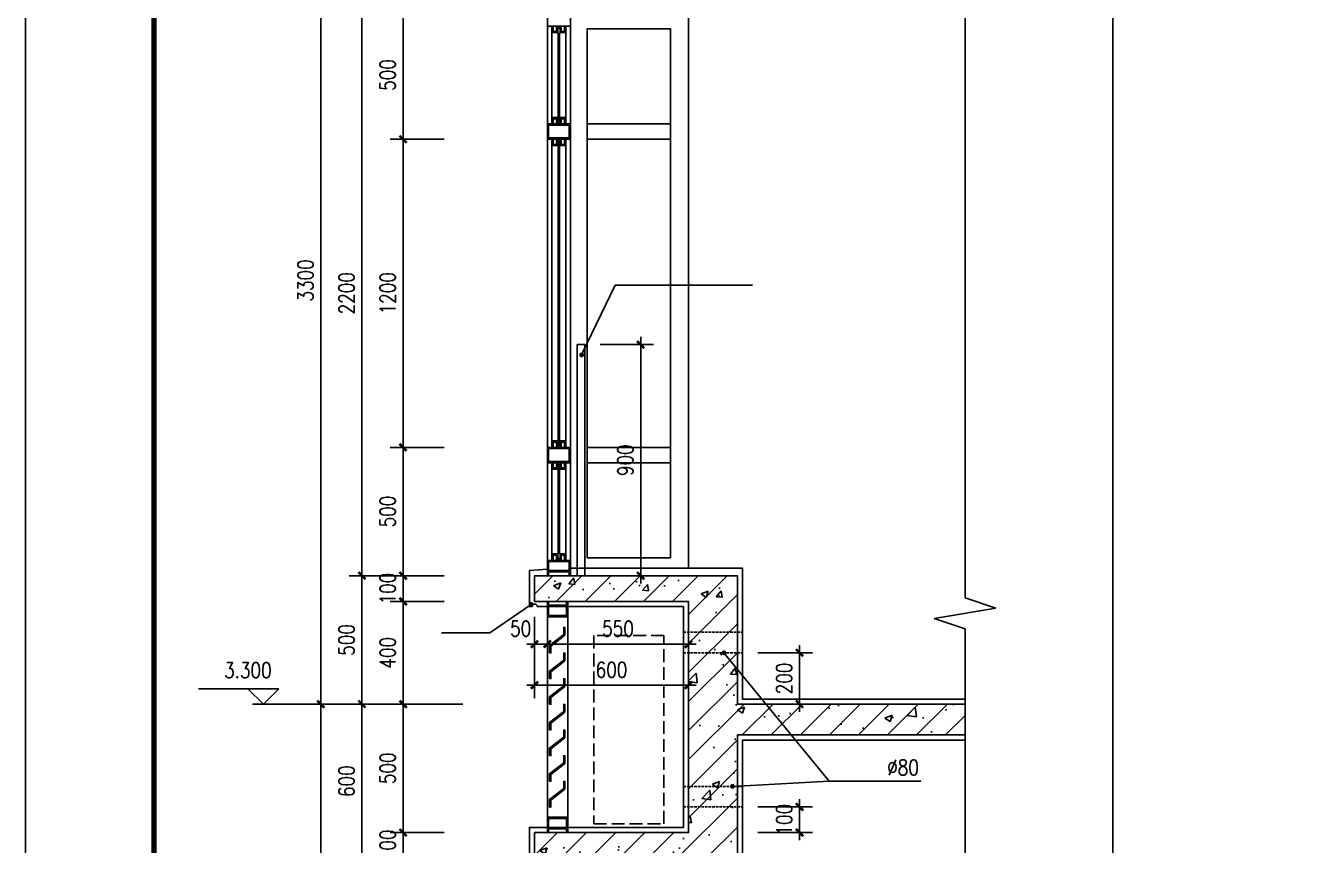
# Model space of a CAD drawing. Extents: x 12400 to 217743, y 90685 to 209848.
# Drawn here: x 115565 to 120550, y 185059 to 188252 of the extents above; entities that cross this region are included whole.
import ezdxf
from ezdxf.enums import TextEntityAlignment as Align

# ---------------------------------------------------------------- set-up
doc = ezdxf.new("R2010")
doc.units = 0
doc.header["$LTSCALE"] = 200
doc.linetypes.add('CONTINOUS', pattern=[0])
doc.linetypes.add('DASH', pattern=[0.35, 0.25, -0.1])
doc.layers.get('0').update_dxf_attribs({"linetype": 'CONTINUOUS'})
doc.layers.get('DEFPOINTS').update_dxf_attribs({"linetype": 'CONTINUOUS'})
for name, color, linetype in [('2', 2, 'CONTINUOUS'), ('4', 4, 'CONTINUOUS'), ('F1', 121, 'CONTINOUS'), ('HATCH', 8, 'CONTINUOUS'), ('LM-8', 8, 'CONTINUOUS'), ('PM-143', 143, 'CONTINUOUS'), ('PM-2', 2, 'CONTINUOUS'), ('PM-8', 8, 'CONTINUOUS'), ('PUB_DIM', 3, 'CONTINUOUS'), ('PUB_TITLE', 143, 'CONTINUOUS'), ('TEXT', 7, 'CONTINUOUS'), ('WINDOW', 2, 'CONTINUOUS')]:
    doc.layers.add(name, color=color, linetype=linetype)
doc.styles.add('DIM_FONT', font='SIMPLEX', dxfattribs={"width": 0.8})
doc.dimstyles.new('DIMB20', dxfattribs={"dimscale": 0.2, "dimtxt": 300, "dimasz": 1, "dimexe": 250, "dimexo": 300, "dimgap": 150, "dimtad": 1, "dimdec": 0, "dimzin": 0, "dimdsep": 46, "dimtxsty": 'DIM_FONT', "dimblk": '_DIMX', "dimblk1": '_DIMX', "dimblk2": '_DIMX', "dimcen": 2.5, "dimse2": 1, "dimclrt": 7, "dimadec": 0, "dimazin": 0, "dimtfac": 1, "dimtdec": 0, "dimtix": 1, "dimtmove": 2, "dimatfit": 3, "dimldrblk": '_DIMX', "dimfxl": 0, "dimtolj": 1, "dimtzin": 0, "dimarcsym": 0})
doc.dimstyles.new('DIMN150', dxfattribs={"dimscale": 1.5, "dimtxt": 300, "dimasz": 1, "dimexe": 250, "dimexo": 0, "dimgap": 150, "dimtad": 1, "dimdec": 0, "dimzin": 0, "dimdsep": 46, "dimtxsty": 'DIM_FONT', "dimblk": '_DIMX', "dimblk1": '_DIMX', "dimblk2": '_DIMX', "dimsah": 1, "dimcen": 0, "dimclrt": 7, "dimadec": 0, "dimazin": 0, "dimtfac": 1, "dimtdec": 0, "dimtix": 1, "dimtmove": 2, "dimatfit": 3, "dimldrblk": '_DIMX', "dimfxl": 0, "dimtolj": 1, "dimtzin": 0, "dimarcsym": 0})
doc.dimstyles.new('DIMN20', dxfattribs={"dimscale": 0.2, "dimtxt": 300, "dimasz": 1, "dimexe": 250, "dimexo": 300, "dimgap": 150, "dimtad": 1, "dimdec": 0, "dimzin": 0, "dimdsep": 46, "dimtxsty": 'DIM_FONT', "dimblk": '_DIMX', "dimblk1": '_DIMX', "dimblk2": '_DIMX', "dimcen": 2.5, "dimclrt": 7, "dimadec": 0, "dimazin": 0, "dimtfac": 1, "dimtdec": 0, "dimtix": 1, "dimtmove": 2, "dimatfit": 3, "dimldrblk": '_DIMX', "dimfxl": 0, "dimtolj": 1, "dimtzin": 0, "dimarcsym": 0})

# ---------------------------------------------------------------- blocks, each defined once
blk = doc.blocks.new('_DIMX')
blk.add_line((-150, 0), (150, 0))
at = {"const_width": 50}
blk.add_lwpolyline([(-70, -70), (70, 70)], dxfattribs=at)
blk = doc.blocks.new('*D1982')
at = {"layer": 'DEFPOINTS', "color": 0}
for p in [(117195.4, 188309.5), (117035, 187809.5), (117195.4, 187809.5)]:
    blk.add_point(p, dxfattribs=at)
at = {"layer": 'PUB_DIM', "color": 0, "lineweight": -2}
for p, q in [((117195.4, 188309.5), (116985, 188309.5)), ((117035, 188309.3), (117035, 187809.7)), ((117195.4, 187809.5), (116985, 187809.5))]:
    blk.add_line(p, q, dxfattribs=at)
at = {"layer": 'PUB_DIM', "color": 0, "lineweight": -2, "xscale": 0.2, "yscale": 0.2, "zscale": 0.2}
for p, rotation in [((117035, 188309.5), 90), ((117035, 187809.5), 270)]:
    blk.add_blockref('_DIMX', p, dxfattribs=dict(at, rotation=rotation))
at = {"layer": 'PUB_DIM', "color": 7, "insert": (116975, 188059.5), "char_height": 60, "attachment_point": 5, "rotation": 90, "style": 'DIM_FONT'}
blk.add_mtext('\\A1;500', dxfattribs=at)
blk = doc.blocks.new('*D1983')
at = {"layer": 'DEFPOINTS', "color": 0}
for p in [(117195.4, 186109.5), (117035, 186009.5), (117195.4, 186009.5)]:
    blk.add_point(p, dxfattribs=at)
at = {"layer": 'PUB_DIM', "color": 0, "lineweight": -2}
for p, q in [((117195.4, 186109.5), (116985, 186109.5)), ((117035, 186109.7), (117035, 186109.9)), ((117035, 186109.5), (117035, 186009.5)), ((117195.4, 186009.5), (116985, 186009.5)), ((117035, 186009.3), (117035, 186009.1))]:
    blk.add_line(p, q, dxfattribs=at)
at = {"layer": 'PUB_DIM', "color": 0, "lineweight": -2, "xscale": 0.2, "yscale": 0.2, "zscale": 0.2}
for p, rotation in [((117035, 186109.5), 270), ((117035, 186009.5), 90)]:
    blk.add_blockref('_DIMX', p, dxfattribs=dict(at, rotation=rotation))
at = {"layer": 'PUB_DIM', "color": 7, "insert": (116975, 186059.5), "char_height": 60, "attachment_point": 5, "rotation": 90, "style": 'DIM_FONT'}
blk.add_mtext('\\A1;100', dxfattribs=at)
blk = doc.blocks.new('*D1984')
at = {"layer": 'DEFPOINTS', "color": 0}
for p in [(117195.4, 185609.5), (117035, 185109.5), (117195.4, 185109.5)]:
    blk.add_point(p, dxfattribs=at)
at = {"layer": 'PUB_DIM', "color": 0, "lineweight": -2}
for p, q in [((117195.4, 185609.5), (116985, 185609.5)), ((117035, 185609.3), (117035, 185109.7)), ((117195.4, 185109.5), (116985, 185109.5))]:
    blk.add_line(p, q, dxfattribs=at)
at = {"layer": 'PUB_DIM', "color": 0, "lineweight": -2, "xscale": 0.2, "yscale": 0.2, "zscale": 0.2}
for p, rotation in [((117035, 185609.5), 90), ((117035, 185109.5), 270)]:
    blk.add_blockref('_DIMX', p, dxfattribs=dict(at, rotation=rotation))
at = {"layer": 'PUB_DIM', "color": 7, "insert": (116975, 185359.5), "char_height": 60, "attachment_point": 5, "rotation": 90, "style": 'DIM_FONT'}
blk.add_mtext('\\A1;500', dxfattribs=at)
blk = doc.blocks.new('*D1985')
at = {"layer": 'DEFPOINTS', "color": 0}
for p in [(117195.4, 185109.5), (117035, 185009.5), (117195.4, 185009.5)]:
    blk.add_point(p, dxfattribs=at)
at = {"layer": 'PUB_DIM', "color": 0, "lineweight": -2}
for p, q in [((117195.4, 185109.5), (116985, 185109.5)), ((117035, 185109.7), (117035, 185109.9)), ((117035, 185109.5), (117035, 185009.5)), ((117195.4, 185009.5), (116985, 185009.5)), ((117035, 185009.3), (117035, 185009.1))]:
    blk.add_line(p, q, dxfattribs=at)
at = {"layer": 'PUB_DIM', "color": 0, "lineweight": -2, "xscale": 0.2, "yscale": 0.2, "zscale": 0.2}
for p, rotation in [((117035, 185109.5), 270), ((117035, 185009.5), 90)]:
    blk.add_blockref('_DIMX', p, dxfattribs=dict(at, rotation=rotation))
at = {"layer": 'PUB_DIM', "color": 7, "insert": (116975, 185059.5), "char_height": 60, "attachment_point": 5, "rotation": 90, "style": 'DIM_FONT'}
blk.add_mtext('\\A1;100', dxfattribs=at)
blk = doc.blocks.new('*D1990')
at = {"layer": 'DEFPOINTS', "color": 0}
for p in [(117195.4, 186009.5), (117035, 185609.5), (117195.4, 185609.5)]:
    blk.add_point(p, dxfattribs=at)
at = {"layer": 'PUB_DIM', "color": 0, "lineweight": -2}
for p, q in [((117195.4, 186009.5), (116985, 186009.5)), ((117035, 186009.3), (117035, 185609.7)), ((117195.4, 185609.5), (116985, 185609.5))]:
    blk.add_line(p, q, dxfattribs=at)
at = {"layer": 'PUB_DIM', "color": 0, "lineweight": -2, "xscale": 0.2, "yscale": 0.2, "zscale": 0.2}
for p, rotation in [((117035, 186009.5), 90), ((117035, 185609.5), 270)]:
    blk.add_blockref('_DIMX', p, dxfattribs=dict(at, rotation=rotation))
at = {"layer": 'PUB_DIM', "color": 7, "insert": (116975, 185809.5), "char_height": 60, "attachment_point": 5, "rotation": 90, "style": 'DIM_FONT'}
blk.add_mtext('\\A1;400', dxfattribs=at)
blk = doc.blocks.new('*D1992')
at = {"layer": 'DEFPOINTS', "color": 0}
for p in [(117035.4, 186109.5), (116875, 185609.5), (117267.7, 185609.5)]:
    blk.add_point(p, dxfattribs=at)
at = {"layer": 'PUB_DIM', "color": 0, "lineweight": -2}
for p, q in [((117035.4, 186109.5), (116825, 186109.5)), ((116875, 186109.3), (116875, 185609.7)), ((117267.7, 185609.5), (116825, 185609.5))]:
    blk.add_line(p, q, dxfattribs=at)
at = {"layer": 'PUB_DIM', "color": 0, "lineweight": -2, "xscale": 0.2, "yscale": 0.2, "zscale": 0.2}
for p, rotation in [((116875, 186109.5), 90), ((116875, 185609.5), 270)]:
    blk.add_blockref('_DIMX', p, dxfattribs=dict(at, rotation=rotation))
at = {"layer": 'PUB_DIM', "color": 7, "insert": (116815, 185859.5), "char_height": 60, "attachment_point": 5, "rotation": 90, "style": 'DIM_FONT'}
blk.add_mtext('\\A1;500', dxfattribs=at)
blk = doc.blocks.new('*D1993')
at = {"layer": 'DEFPOINTS', "color": 0}
for p in [(117267.7, 185609.5), (116875, 185009.5), (117267.7, 185009.5)]:
    blk.add_point(p, dxfattribs=at)
at = {"layer": 'PUB_DIM', "color": 0, "lineweight": -2}
for p, q in [((117267.7, 185609.5), (116825, 185609.5)), ((116875, 185609.3), (116875, 185009.7)), ((117267.7, 185009.5), (116825, 185009.5))]:
    blk.add_line(p, q, dxfattribs=at)
at = {"layer": 'PUB_DIM', "color": 0, "lineweight": -2, "xscale": 0.2, "yscale": 0.2, "zscale": 0.2}
for p, rotation in [((116875, 185609.5), 90), ((116875, 185009.5), 270)]:
    blk.add_blockref('_DIMX', p, dxfattribs=dict(at, rotation=rotation))
at = {"layer": 'PUB_DIM', "color": 7, "insert": (116815, 185309.5), "char_height": 60, "attachment_point": 5, "rotation": 90, "style": 'DIM_FONT'}
blk.add_mtext('\\A1;600', dxfattribs=at)
blk = doc.blocks.new('*D1996')
at = {"layer": 'DEFPOINTS', "color": 0}
for p in [(117547, 186009.5), (117597, 186009.5), (117597, 185843.4)]:
    blk.add_point(p, dxfattribs=at)
at = {"layer": 'PUB_DIM', "color": 0, "lineweight": -2}
for p, q in [((117547, 185949.5), (117547, 185793.4)), ((117597, 185949.5), (117597, 185793.4)), ((117546.8, 185843.4), (117546.6, 185843.4)), ((117547, 185843.4), (117597, 185843.4)), ((117597.2, 185843.4), (117597.4, 185843.4))]:
    blk.add_line(p, q, dxfattribs=at)
at = {"layer": 'PUB_DIM', "color": 0, "lineweight": -2, "xscale": 0.2, "yscale": 0.2, "zscale": 0.2}
blk.add_blockref('_DIMX', (117547, 185843.4), dxfattribs=at)
at = {"layer": 'PUB_DIM', "color": 0, "lineweight": -2, "xscale": 0.2, "yscale": 0.2, "zscale": 0.2, "rotation": 180}
blk.add_blockref('_DIMX', (117597, 185843.4), dxfattribs=at)
at = {"layer": 'PUB_DIM', "color": 7, "insert": (117492.8, 185903.4), "char_height": 60, "attachment_point": 5, "style": 'DIM_FONT'}
blk.add_mtext('\\A1;50', dxfattribs=at)
blk = doc.blocks.new('*D1997')
at = {"layer": 'DEFPOINTS', "color": 0}
for p in [(117547, 186005), (118147, 186005), (118147, 185683.4)]:
    blk.add_point(p, dxfattribs=at)
at = {"layer": 'PUB_DIM', "color": 0, "lineweight": -2}
for p, q in [((117547, 185945), (117547, 185633.4)), ((118147, 185945), (118147, 185633.4)), ((117547.2, 185683.4), (118146.8, 185683.4))]:
    blk.add_line(p, q, dxfattribs=at)
at = {"layer": 'PUB_DIM', "color": 0, "lineweight": -2, "xscale": 0.2, "yscale": 0.2, "zscale": 0.2, "rotation": 180}
blk.add_blockref('_DIMX', (117547, 185683.4), dxfattribs=at)
at = {"layer": 'PUB_DIM', "color": 0, "lineweight": -2, "xscale": 0.2, "yscale": 0.2, "zscale": 0.2}
blk.add_blockref('_DIMX', (118147, 185683.4), dxfattribs=at)
at = {"layer": 'PUB_DIM', "color": 7, "insert": (117847, 185743.4), "char_height": 60, "attachment_point": 5, "style": 'DIM_FONT'}
blk.add_mtext('\\A1;600', dxfattribs=at)
blk = doc.blocks.new('*D1998')
at = {"layer": 'DEFPOINTS', "color": 0}
for p in [(117597, 186009.5), (118147, 186009.5), (118147, 185843.4)]:
    blk.add_point(p, dxfattribs=at)
at = {"layer": 'PUB_DIM', "color": 0, "lineweight": -2}
for p, q in [((117597, 185949.5), (117597, 185793.4)), ((118147, 185949.5), (118147, 185793.4)), ((117597.2, 185843.4), (118146.8, 185843.4))]:
    blk.add_line(p, q, dxfattribs=at)
at = {"layer": 'PUB_DIM', "color": 0, "lineweight": -2, "xscale": 0.2, "yscale": 0.2, "zscale": 0.2, "rotation": 180}
blk.add_blockref('_DIMX', (117597, 185843.4), dxfattribs=at)
at = {"layer": 'PUB_DIM', "color": 0, "lineweight": -2, "xscale": 0.2, "yscale": 0.2, "zscale": 0.2}
blk.add_blockref('_DIMX', (118147, 185843.4), dxfattribs=at)
at = {"layer": 'PUB_DIM', "color": 7, "insert": (117872, 185903.4), "char_height": 60, "attachment_point": 5, "style": 'DIM_FONT'}
blk.add_mtext('\\A1;550', dxfattribs=at)
blk = doc.blocks.new('*D2173')
at = {"layer": 'DEFPOINTS', "color": 0}
for p in [(118357, 185809.5), (118357, 185609.5), (118579.7, 185609.5)]:
    blk.add_point(p, dxfattribs=at)
at = {"layer": 'PUB_DIM', "color": 0, "lineweight": -2}
for p, q in [((118417, 185809.5), (118629.7, 185809.5)), ((118579.7, 185809.3), (118579.7, 185609.7)), ((118417, 185609.5), (118629.7, 185609.5))]:
    blk.add_line(p, q, dxfattribs=at)
at = {"layer": 'PUB_DIM', "color": 0, "lineweight": -2, "xscale": 0.2, "yscale": 0.2, "zscale": 0.2}
for p, rotation in [((118579.7, 185809.5), 90), ((118579.7, 185609.5), 270)]:
    blk.add_blockref('_DIMX', p, dxfattribs=dict(at, rotation=rotation))
at = {"layer": 'PUB_DIM', "color": 7, "insert": (118519.7, 185709.5), "char_height": 60, "attachment_point": 5, "rotation": 90, "style": 'DIM_FONT'}
blk.add_mtext('\\A1;200', dxfattribs=at)
blk = doc.blocks.new('*D2174')
at = {"layer": 'DEFPOINTS', "color": 0}
for p in [(118357, 185209.5), (118357, 185109.5), (118579.7, 185109.5)]:
    blk.add_point(p, dxfattribs=at)
at = {"layer": 'PUB_DIM', "color": 0, "lineweight": -2}
for p, q in [((118417, 185209.5), (118629.7, 185209.5)), ((118579.7, 185209.7), (118579.7, 185209.9)), ((118579.7, 185209.5), (118579.7, 185109.5)), ((118417, 185109.5), (118629.7, 185109.5)), ((118579.7, 185109.3), (118579.7, 185109.1))]:
    blk.add_line(p, q, dxfattribs=at)
at = {"layer": 'PUB_DIM', "color": 0, "lineweight": -2, "xscale": 0.2, "yscale": 0.2, "zscale": 0.2}
for p, rotation in [((118579.7, 185209.5), 270), ((118579.7, 185109.5), 90)]:
    blk.add_blockref('_DIMX', p, dxfattribs=dict(at, rotation=rotation))
at = {"layer": 'PUB_DIM', "color": 7, "insert": (118519.7, 185159.5), "char_height": 60, "attachment_point": 5, "rotation": 90, "style": 'DIM_FONT'}
blk.add_mtext('\\A1;100', dxfattribs=at)
blk = doc.blocks.new('*D2175')
at = {"layer": 'DEFPOINTS', "color": 0}
for p in [(116875.4, 188909.5), (116715, 185609.5), (116875.4, 185609.5)]:
    blk.add_point(p, dxfattribs=at)
at = {"layer": 'PUB_DIM', "color": 0, "lineweight": -2}
for p, q in [((116875.4, 188909.5), (116665, 188909.5)), ((116715, 188909.3), (116715, 185609.7))]:
    blk.add_line(p, q, dxfattribs=at)
at = {"layer": 'PUB_DIM', "color": 0, "lineweight": -2, "xscale": 0.2, "yscale": 0.2, "zscale": 0.2}
for p, rotation in [((116715, 188909.5), 90), ((116715, 185609.5), 270)]:
    blk.add_blockref('_DIMX', p, dxfattribs=dict(at, rotation=rotation))
at = {"layer": 'PUB_DIM', "color": 7, "insert": (116655, 187259.5), "char_height": 60, "attachment_point": 5, "rotation": 90, "style": 'DIM_FONT'}
blk.add_mtext('\\A1;3300', dxfattribs=at)
blk = doc.blocks.new('*D2176')
at = {"layer": 'DEFPOINTS', "color": 0}
for p in [(117107.7, 185609.5), (116715, 182309.5), (117107.7, 182309.5)]:
    blk.add_point(p, dxfattribs=at)
at = {"layer": 'PUB_DIM', "color": 0, "lineweight": -2}
for p, q in [((117107.7, 185609.5), (116665, 185609.5)), ((116715, 185609.3), (116715, 182309.7))]:
    blk.add_line(p, q, dxfattribs=at)
at = {"layer": 'PUB_DIM', "color": 0, "lineweight": -2, "xscale": 0.2, "yscale": 0.2, "zscale": 0.2}
for p, rotation in [((116715, 185609.5), 90), ((116715, 182309.5), 270)]:
    blk.add_blockref('_DIMX', p, dxfattribs=dict(at, rotation=rotation))
at = {"layer": 'PUB_DIM', "color": 7, "insert": (116655, 183959.5), "char_height": 60, "attachment_point": 5, "rotation": 90, "style": 'DIM_FONT'}
blk.add_mtext('\\A1;3300', dxfattribs=at)
blk = doc.blocks.new('*D2177')
at = {"layer": 'DEFPOINTS', "color": 0}
for p in [(117195.4, 187809.5), (117035, 186609.5), (117195.4, 186609.5)]:
    blk.add_point(p, dxfattribs=at)
at = {"layer": 'PUB_DIM', "color": 0, "lineweight": -2}
for p, q in [((117195.4, 187809.5), (116985, 187809.5)), ((117035, 187809.3), (117035, 186609.7)), ((117195.4, 186609.5), (116985, 186609.5))]:
    blk.add_line(p, q, dxfattribs=at)
at = {"layer": 'PUB_DIM', "color": 0, "lineweight": -2, "xscale": 0.2, "yscale": 0.2, "zscale": 0.2}
for p, rotation in [((117035, 187809.5), 90), ((117035, 186609.5), 270)]:
    blk.add_blockref('_DIMX', p, dxfattribs=dict(at, rotation=rotation))
at = {"layer": 'PUB_DIM', "color": 7, "insert": (116975, 187209.5), "char_height": 60, "attachment_point": 5, "rotation": 90, "style": 'DIM_FONT'}
blk.add_mtext('\\A1;1200', dxfattribs=at)
blk = doc.blocks.new('*D2178')
at = {"layer": 'DEFPOINTS', "color": 0}
for p in [(117195.4, 186609.5), (117035, 186109.5), (117195.4, 186109.5)]:
    blk.add_point(p, dxfattribs=at)
at = {"layer": 'PUB_DIM', "color": 0, "lineweight": -2}
for p, q in [((117195.4, 186609.5), (116985, 186609.5)), ((117035, 186609.3), (117035, 186109.7)), ((117195.4, 186109.5), (116985, 186109.5))]:
    blk.add_line(p, q, dxfattribs=at)
at = {"layer": 'PUB_DIM', "color": 0, "lineweight": -2, "xscale": 0.2, "yscale": 0.2, "zscale": 0.2}
for p, rotation in [((117035, 186609.5), 90), ((117035, 186109.5), 270)]:
    blk.add_blockref('_DIMX', p, dxfattribs=dict(at, rotation=rotation))
at = {"layer": 'PUB_DIM', "color": 7, "insert": (116975, 186359.5), "char_height": 60, "attachment_point": 5, "rotation": 90, "style": 'DIM_FONT'}
blk.add_mtext('\\A1;500', dxfattribs=at)
blk = doc.blocks.new('*D2181')
at = {"layer": 'DEFPOINTS', "color": 0}
for p in [(117035.4, 188309.5), (116875, 186109.5), (117035.4, 186109.5)]:
    blk.add_point(p, dxfattribs=at)
at = {"layer": 'PUB_DIM', "color": 0, "lineweight": -2}
for p, q in [((117035.4, 188309.5), (116825, 188309.5)), ((116875, 188309.3), (116875, 186109.7)), ((117035.4, 186109.5), (116825, 186109.5))]:
    blk.add_line(p, q, dxfattribs=at)
at = {"layer": 'PUB_DIM', "color": 0, "lineweight": -2, "xscale": 0.2, "yscale": 0.2, "zscale": 0.2}
for p, rotation in [((116875, 188309.5), 90), ((116875, 186109.5), 270)]:
    blk.add_blockref('_DIMX', p, dxfattribs=dict(at, rotation=rotation))
at = {"layer": 'PUB_DIM', "color": 7, "insert": (116815, 187209.5), "char_height": 60, "attachment_point": 5, "rotation": 90, "style": 'DIM_FONT'}
blk.add_mtext('\\A1;2200', dxfattribs=at)
blk = doc.blocks.new('*D2195')
at = {"layer": 'DEFPOINTS', "color": 0}
for p in [(117742.5, 187009.5), (117742.5, 186109.5), (117960.8, 186109.5)]:
    blk.add_point(p, dxfattribs=at)
at = {"layer": 'PUB_DIM', "color": 0, "lineweight": -2}
for p, q in [((117802.5, 187009.5), (118010.8, 187009.5)), ((117960.8, 187009.3), (117960.8, 186109.7)), ((117802.5, 186109.5), (118010.8, 186109.5))]:
    blk.add_line(p, q, dxfattribs=at)
at = {"layer": 'PUB_DIM', "color": 0, "lineweight": -2, "xscale": 0.2, "yscale": 0.2, "zscale": 0.2}
for p, rotation in [((117960.8, 187009.5), 90), ((117960.8, 186109.5), 270)]:
    blk.add_blockref('_DIMX', p, dxfattribs=dict(at, rotation=rotation))
at = {"layer": 'PUB_DIM', "color": 7, "insert": (117900.8, 186559.5), "char_height": 60, "attachment_point": 5, "rotation": 90, "style": 'DIM_FONT'}
blk.add_mtext('\\A1;900', dxfattribs=at)

msp = doc.modelspace()

# ---------------------------------------------------------------- hatches: boundary and pattern name
at = {"layer": 'HATCH'}
h = msp.add_hatch(dxfattribs=at)
h.set_pattern_fill('AN31C', color=256, scale=400, style=0)
h.set_pattern_definition([(45, (-62562.07, 182309.47), (-56.568542, 56.568542), []), (50, (-62562.07, 182309.47), (286.90407, -25.10085), [30, -330]), (355, (-62562.07, 182309.47), (-55.50053, 300.87685), [24, -264]), (100.4514, (-62538.16, 182307.37), (231.40375, 275.7758), [25.49608, -280.45684]), (46.1842, (-62562.07, 182389.47), (426.8964, -66.2076), [45, -495]), (96.6356, (-62526.5, 182383.95), (373.8651, 389.64715), [38.2441, -420.6852]), (351.1842, (-62562.07, 182389.47), (373.8648, 389.6474), [36, -396]), (21, (-62522.07, 182369.47), (238.76282, -161.04756), [30, -330]), (326, (-62522.07, 182369.47), (97.32613, 290.06), [24, -264]), (71.4514, (-62502.17, 182356.05), (336.08905, 129.0122), [25.49608, -280.45684]), (37.5, (-62562.07, 182309.47), (4.86394, 133.15754), [0, -260.8, 0, -268, 0, -265]), (7.5, (-62562.07, 182309.47), (105.22781, 157.76468), [0, -152.8, 0, -254.8, 0, -101]), (327.5, (-62651.27, 182309.47), (213.528974, -9.02195), [0, -100, 0, -312, 0, -414]), (317.5, (-62691.27, 182309.47), (233.27447, 40.042), [0, -130, 0, -207.2, 0, -294])])
h.paths.add_polyline_path([(118147.024, 186009.467), (118147.024, 185109.467), (117547.024, 185109.467), (117547.024, 185009.467), (118337.024, 185009.467), (118337.024, 185489.467), (119223.938, 185489.467), (119223.938, 185609.467), (118337.024, 185609.467), (118337.024, 186109.467), (117547.024, 186109.467), (117547.024, 186009.467)])

# ---------------------------------------------------------------- linework, layer by layer
for p, q in [((119799.889, 191480.554), (119799.889, 180000.554)), ((118147.024, 186139.467), (118147.024, 188309.467))]:
    msp.add_line(p, q)
msp.add_lwpolyline([(117712.805, 187009.467), (117742.492, 187009.467), (117742.492, 186109.467), (117712.805, 186109.467)], close=True)
at = {"linetype": 'DASH'}
msp.add_lwpolyline([(117777.624, 185143.665), (118051.302, 185143.665), (118051.302, 185876.512), (117777.624, 185876.512)], close=True, dxfattribs=at)
at = {"layer": '2'}
for points in [[(117687.024, 186139.467), (118357.024, 186139.467), (118357.024, 185629.467), (119223.938, 185629.467)], [(117537.78, 185989.467), (117527.024, 185989.467), (117527.024, 186129.467), (117597.024, 186134.859)], [(117597.024, 185989.467), (117557.78, 185989.467)], [(117677.024, 185129.467), (118127.024, 185129.467), (118127.024, 185989.467), (117677.024, 185989.467)], [(119223.938, 185469.467), (118357.024, 185469.467), (118357.024, 184989.467), (117687.024, 184989.467)], [(117537.073, 184989.467), (117527.024, 184989.467), (117527.024, 185129.467), (117597.024, 185129.467)]]:
    msp.add_lwpolyline(points, dxfattribs=at)
msp.add_arc((117547.78, 185989.467), 10, 0, 180, dxfattribs=at)
at = {"layer": '4'}
msp.add_lwpolyline([(119223.938, 185489.467), (118337.024, 185489.467), (118337.024, 185009.467), (117547.024, 185009.467), (117547.024, 185109.467), (118147.024, 185109.467), (118147.024, 186009.467), (117547.024, 186009.467), (117547.024, 186109.467), (118337.024, 186109.467), (118337.024, 185609.467), (119223.938, 185609.467)], dxfattribs=at)
at = {"layer": 'F1'}
for p, q in [((117597.024, 188309.467), (117597.024, 188249.467)), ((117637.631, 188249.467), (117637.631, 188224.516)), ((117637.631, 188241.902), (117646.417, 188241.902)), ((117646.417, 188249.467), (117646.417, 188224.516)), ((117632.631, 188229.516), (117619.689, 188229.516)), ((117651.417, 188229.516), (117664.36, 188229.516)), ((117632.631, 187889.418), (117619.689, 187889.418)), ((117637.631, 187869.467), (117637.631, 187894.418)), ((117646.417, 187869.467), (117646.417, 187894.418)), ((117651.417, 187889.418), (117664.36, 187889.418)), ((117597.024, 187869.467), (117687.024, 187869.467)), ((117597.024, 187869.467), (117597.024, 187809.467)), ((117602.024, 187864.467), (117602.024, 187814.467)), ((117602.024, 187864.467), (117682.024, 187864.467)), ((117637.631, 187877.031), (117646.417, 187877.031)), ((117632.631, 187789.516), (117619.689, 187789.516)), ((117637.631, 187809.467), (117637.631, 187784.516)), ((117637.631, 187801.902), (117646.417, 187801.902)), ((117646.417, 187809.467), (117646.417, 187784.516)), ((117651.417, 187789.516), (117664.36, 187789.516)), ((117597.024, 186549.466), (117597.024, 186609.466)), ((117602.024, 186554.466), (117602.024, 186604.466)), ((117632.631, 186629.417), (117619.689, 186629.417)), ((117637.631, 186609.466), (117637.631, 186634.417)), ((117637.631, 186617.031), (117646.417, 186617.031)), ((117646.417, 186609.466), (117646.417, 186634.417)), ((117651.417, 186629.417), (117664.36, 186629.417)), ((117597.024, 186549.466), (117687.024, 186549.466)), ((117602.024, 186554.466), (117682.024, 186554.466)), ((117637.631, 186549.466), (117637.631, 186524.515)), ((117637.631, 186541.902), (117646.417, 186541.902)), ((117646.417, 186549.466), (117646.417, 186524.515)), ((117632.631, 186529.515), (117619.689, 186529.515)), ((117651.417, 186529.515), (117664.36, 186529.515)), ((117632.631, 186189.418), (117619.689, 186189.418)), ((117637.631, 186169.467), (117637.631, 186194.418)), ((117646.417, 186169.467), (117646.417, 186194.418)), ((117651.417, 186189.418), (117664.36, 186189.418)), ((117597.024, 186109.467), (117597.024, 186169.467)), ((117602.024, 186129.467), (117602.024, 186164.467)), ((117637.631, 186177.031), (117646.417, 186177.031)), ((117650.411, 186169.467), (117685.209, 186169.467)), ((117602.024, 186129.467), (117682.024, 186129.467)), ((117602.024, 186109.467), (117602.024, 186124.467)), ((117602.024, 186124.467), (117682.024, 186124.467))]:
    msp.add_line(p, q, dxfattribs=at)
for points in [[(117597.024, 188249.467), (117687.024, 188249.467), (117687.024, 188249.467), (117687.024, 188309.467)], [(117614.689, 188249.467), (117614.689, 188224.516), (117637.631, 188224.516)], [(117619.689, 188249.467), (117619.689, 188229.516)], [(117632.631, 188249.467), (117632.631, 188229.516)], [(117669.36, 188249.467), (117669.36, 188224.516), (117646.417, 188224.516)], [(117651.417, 188249.467), (117651.417, 188229.516)], [(117664.36, 188249.467), (117664.36, 188229.516)], [(117614.689, 187869.467), (117614.689, 187894.418), (117637.631, 187894.418)], [(117619.689, 187869.467), (117619.689, 187889.418)], [(117632.631, 187869.467), (117632.631, 187889.418)], [(117669.36, 187869.467), (117669.36, 187894.418), (117646.417, 187894.418)], [(117651.417, 187869.467), (117651.417, 187889.418)], [(117664.36, 187869.467), (117664.36, 187889.418)], [(117597.024, 187809.467), (117687.024, 187809.467), (117687.024, 187809.467), (117687.024, 187869.467)], [(117682.024, 187864.467), (117682.024, 187814.467), (117682.024, 187814.467), (117602.024, 187814.467)], [(117614.689, 187809.467), (117614.689, 187784.516), (117637.631, 187784.516)], [(117619.689, 187809.467), (117619.689, 187789.516)], [(117632.631, 187809.467), (117632.631, 187789.516)], [(117669.36, 187809.467), (117669.36, 187784.516), (117646.417, 187784.516)], [(117651.417, 187809.467), (117651.417, 187789.516)], [(117664.36, 187809.467), (117664.36, 187789.516)], [(117597.024, 186609.466), (117687.024, 186609.466), (117687.024, 186609.466), (117687.024, 186549.466)], [(117682.024, 186554.466), (117682.024, 186604.466), (117682.024, 186604.466), (117602.024, 186604.466)], [(117614.689, 186609.466), (117614.689, 186634.417), (117637.631, 186634.417)], [(117619.689, 186609.466), (117619.689, 186629.417)], [(117632.631, 186609.466), (117632.631, 186629.417)], [(117669.36, 186609.466), (117669.36, 186634.417), (117646.417, 186634.417)], [(117651.417, 186609.466), (117651.417, 186629.417)], [(117664.36, 186609.466), (117664.36, 186629.417)], [(117614.689, 186549.466), (117614.689, 186524.515), (117637.631, 186524.515)], [(117619.689, 186549.466), (117619.689, 186529.515)], [(117632.631, 186549.466), (117632.631, 186529.515)], [(117669.36, 186549.466), (117669.36, 186524.515), (117646.417, 186524.515)], [(117651.417, 186549.466), (117651.417, 186529.515)], [(117664.36, 186549.466), (117664.36, 186529.515)], [(117614.689, 186169.467), (117614.689, 186194.418), (117637.631, 186194.418)], [(117619.689, 186169.467), (117619.689, 186189.418)], [(117632.631, 186169.467), (117632.631, 186189.418)], [(117669.36, 186169.467), (117669.36, 186194.418), (117646.417, 186194.418)], [(117651.417, 186169.467), (117651.417, 186189.418)], [(117664.36, 186169.467), (117664.36, 186189.418)], [(117597.024, 186169.467), (117687.024, 186169.467), (117687.024, 186169.467), (117687.024, 186109.467)], [(117682.024, 186129.467), (117682.024, 186164.467), (117682.024, 186164.467), (117602.024, 186164.467)], [(117682.024, 186109.467), (117682.024, 186124.467)]]:
    msp.add_lwpolyline(points, dxfattribs=at)
at = {"layer": 'LM-8'}
for p, q in [((118076.531, 187869.467), (117752.225, 187869.467)), ((118076.531, 187809.467), (117752.225, 187809.467)), ((118076.531, 186609.467), (117752.225, 186609.467)), ((118076.531, 186549.467), (117752.225, 186549.467))]:
    msp.add_line(p, q, dxfattribs=at)
msp.add_lwpolyline([(118076.531, 186179.467), (118076.531, 188239.467), (117752.225, 188239.467), (117752.225, 186179.467), (118076.531, 186179.467)], close=True, dxfattribs=at)
at = {"layer": 'PM-143'}
for p, q in [((117614.689, 187894.418), (117614.689, 188224.516)), ((117639.649, 187877.031), (117639.649, 188222.497)), ((117644.339, 187877.031), (117644.339, 188222.497)), ((117669.36, 187894.418), (117669.36, 188224.516)), ((117614.689, 186634.417), (117614.689, 187784.516)), ((117639.649, 186617.031), (117639.649, 187801.902)), ((117644.339, 186617.031), (117644.339, 187801.902)), ((117669.36, 186634.417), (117669.36, 187784.516)), ((117639.649, 186196.436), (117639.649, 186541.902)), ((117644.339, 186196.436), (117644.339, 186541.902)), ((117614.689, 186194.418), (117614.689, 186524.515)), ((117669.36, 186194.418), (117669.36, 186524.515)), ((117597.024, 185949.467), (117597.024, 185169.467)), ((117677.024, 185949.467), (117677.024, 185169.467))]:
    msp.add_line(p, q, dxfattribs=at)
at = {"layer": 'PM-143', "elevation": 0}
for points in [[(117605.635, 185808.966), (117605.635, 185838.554), (117660.635, 185881.078), (117660.635, 185908.49), (117665.635, 185908.49), (117665.635, 185878.49), (117610.635, 185835.966), (117610.635, 185808.966)], [(117605.635, 185708.966), (117605.635, 185738.554), (117660.635, 185781.078), (117660.635, 185808.49), (117665.635, 185808.49), (117665.635, 185778.49), (117610.635, 185735.966), (117610.635, 185708.966)], [(117605.635, 185608.966), (117605.635, 185638.554), (117660.635, 185681.078), (117660.635, 185708.49), (117665.635, 185708.49), (117665.635, 185678.49), (117610.635, 185635.966), (117610.635, 185608.966)], [(117605.635, 185508.966), (117605.635, 185538.554), (117660.635, 185581.078), (117660.635, 185608.49), (117665.635, 185608.49), (117665.635, 185578.49), (117610.635, 185535.966), (117610.635, 185508.966)], [(117605.635, 185408.966), (117605.635, 185438.554), (117660.635, 185481.078), (117660.635, 185508.49), (117665.635, 185508.49), (117665.635, 185478.49), (117610.635, 185435.966), (117610.635, 185408.966)], [(117605.635, 185308.966), (117605.635, 185338.554), (117660.635, 185381.078), (117660.635, 185408.49), (117665.635, 185408.49), (117665.635, 185378.49), (117610.635, 185335.966), (117610.635, 185308.966)], [(117605.635, 185208.966), (117605.635, 185238.554), (117660.635, 185281.078), (117660.635, 185308.49), (117665.635, 185308.49), (117665.635, 185278.49), (117610.635, 185235.966), (117610.635, 185208.966)]]:
    msp.add_lwpolyline(points, close=True, dxfattribs=at)
at = {"layer": 'PM-2', "linetype": 'DASH', "ltscale": 0.2}
for p, q in [((118127.024, 185889.467), (118357.024, 185889.467)), ((118127.024, 185809.467), (118357.024, 185809.467)), ((118127.024, 185289.467), (118357.024, 185289.467)), ((118127.024, 185209.467), (118357.024, 185209.467))]:
    msp.add_line(p, q, dxfattribs=at)
at = {"layer": 'PM-8'}
for p, q in [((117597.024, 188249.467), (117597.024, 186169.467)), ((117687.024, 188249.467), (117687.024, 186169.467))]:
    msp.add_line(p, q, dxfattribs=at)
at = {"layer": 'PUB_DIM'}
for p, q in [((119223.938, 190621.933), (119223.938, 186023.413)), ((119223.938, 186023.413), (119343.938, 185983.413)), ((119343.938, 185983.413), (119103.938, 185943.413)), ((119103.938, 185943.413), (119223.938, 185903.413)), ((119223.938, 185903.413), (119223.938, 181301.325)), ((116238.758, 185669.467), (116550.758, 185669.467)), ((116430.758, 185669.467), (116490.758, 185609.467)), ((116490.758, 185609.467), (116550.758, 185669.467)), ((117267.704, 185609.467), (116449.18, 185609.467))]:
    msp.add_line(p, q, dxfattribs=at)
for centre, start, end in [((117639.649, 188224.516), 180, 270), ((117644.339, 188224.516), 270, 360), ((117639.649, 187894.418), 90, 180), ((117644.339, 187894.418), 0, 90), ((117639.649, 187784.516), 180, 270), ((117644.339, 187784.516), 270, 360), ((117639.649, 186634.417), 90, 180), ((117644.339, 186634.417), 0, 90), ((117639.649, 186524.515), 180, 270), ((117644.339, 186524.515), 270, 360), ((117639.649, 186194.418), 90, 180), ((117644.339, 186194.418), 0, 90)]:
    msp.add_arc(centre, 2.018, start, end, dxfattribs=at)
at = {"layer": 'PUB_TITLE'}
msp.add_lwpolyline([(132384.746, 179800.554), (115564.746, 179800.554), (115564.746, 191680.554), (132384.746, 191680.554)], close=True, dxfattribs=at)
at = {"layer": 'PUB_TITLE', "const_width": 20}
msp.add_lwpolyline([(132184.746, 180000.554), (132184.746, 191480.554), (116064.746, 191480.554), (116064.746, 180000.554)], close=True, dxfattribs=at)
at = {"layer": 'TEXT'}
for p, q in [((118396.6, 187240.766), (117861.172, 187240.766)), ((117373.571, 185887.16), (117184.217, 185887.16)), ((119051.7, 185309.809, 0), (118695.327, 185309.809, 0))]:
    msp.add_line(p, q, dxfattribs=at)
at = {"layer": 'WINDOW'}
for p, q in [((117672.024, 185994.467), (117602.024, 185994.467)), ((117672.024, 185989.467), (117602.024, 185989.467)), ((117672.024, 186009.467), (117672.024, 185994.467)), ((117672.024, 185989.467), (117672.024, 185954.467)), ((117677.024, 186009.467), (117677.024, 185949.467)), ((117651.71, 185954.467), (117603.839, 185954.467)), ((117651.71, 185164.467), (117603.839, 185164.467)), ((117672.024, 185129.467), (117672.024, 185164.467)), ((117677.024, 185109.467), (117677.024, 185169.467)), ((117672.024, 185129.467), (117602.024, 185129.467)), ((117672.024, 185124.467), (117602.024, 185124.467)), ((117672.024, 185109.467), (117672.024, 185124.467))]:
    msp.add_line(p, q, dxfattribs=at)
at = {"layer": 'WINDOW', "elevation": 0}
for points in [[(117677.024, 185949.467), (117597.024, 185949.467), (117597.024, 185949.467), (117597.024, 186009.467)], [(117602.024, 186009.467), (117602.024, 185994.467)], [(117602.024, 185989.467), (117602.024, 185954.467), (117602.024, 185954.467), (117672.024, 185954.467)], [(117677.024, 185169.467), (117597.024, 185169.467), (117597.024, 185169.467), (117597.024, 185109.467)], [(117602.024, 185129.467), (117602.024, 185164.467), (117602.024, 185164.467), (117672.024, 185164.467)], [(117602.024, 185109.467), (117602.024, 185124.467)]]:
    msp.add_lwpolyline(points, dxfattribs=at)

# ---------------------------------------------------------------- texts
at = {"layer": 'PUB_DIM', "style": 'DIM_FONT', "width": 0.8}
msp.add_text('3.300', height=60, dxfattribs=at).set_placement((116523.158, 185711.467), align=Align.RIGHT)
at = {"layer": 'TEXT', "style": 'DIM_FONT', "width": 0.8}
msp.add_text('%%c80', height=60, dxfattribs=at).set_placement((118920.649, 185332.9, 8.424))

# ---------------------------------------------------------------- dimensions: what is measured, and where the dimension line sits
at = {"layer": 'PUB_DIM'}
for base, p1, p2, dimstyle, override, picture, middle in [((116715.005, 185609.467), (116875.444, 188909.467), (116875.444, 185609.467), 'DIMB20', {"dimexo": 0, "dimblk1": '_DIMX', "dimblk2": '_DIMX', "dimsah": 1}, '*D2175', (116655.005, 187259.467)), ((116875.005, 186109.467), (117035.444, 188309.467), (117035.444, 186109.467), 'DIMN20', {"dimexo": 0, "dimblk1": '_DIMX', "dimblk2": '_DIMX', "dimsah": 1}, '*D2181', (116815.005, 187209.467)), ((117035.005, 187809.467), (117195.444, 188309.467), (117195.444, 187809.467), 'DIMN20', {"dimexo": 0, "dimblk1": '_DIMX', "dimblk2": '_DIMX', "dimsah": 1}, '*D1982', (116975.005, 188059.467)), ((117035.005, 186609.467), (117195.444, 187809.467), (117195.444, 186609.467), 'DIMN20', {"dimexo": 0, "dimblk1": '_DIMX', "dimblk2": '_DIMX', "dimsah": 1}, '*D2177', (116975.005, 187209.467)), ((117035.005, 186109.467), (117195.444, 186609.467), (117195.444, 186109.467), 'DIMN20', {"dimexo": 0, "dimblk1": '_DIMX', "dimblk2": '_DIMX', "dimsah": 1}, '*D2178', (116975.005, 186359.467)), ((116875.005, 185609.467), (117035.444, 186109.467), (117267.704, 185609.467), 'DIMN20', {"dimexo": 0, "dimblk1": '_DIMX', "dimblk2": '_DIMX', "dimsah": 1}, '*D1992', (116815.005, 185859.467)), ((117035.005, 186009.467), (117195.444, 186109.467), (117195.444, 186009.467), 'DIMN20', {"dimexo": 0, "dimblk1": '_DIMX', "dimblk2": '_DIMX', "dimsah": 1}, '*D1983', (116975.005, 186059.467)), ((117035.005, 185609.467), (117195.444, 186009.467), (117195.444, 185609.467), 'DIMN20', {"dimexo": 0, "dimblk1": '_DIMX', "dimblk2": '_DIMX', "dimsah": 1}, '*D1990', (116975.005, 185809.467)), ((118579.681, 185609.467), (118357.024, 185809.467), (118357.024, 185609.467), 'DIMN20', {"dimblk1": '_DIMX', "dimblk2": '_DIMX', "dimsah": 1}, '*D2173', (118519.681, 185709.467)), ((116715.005, 182309.467), (117107.704, 185609.467), (117107.704, 182309.467), 'DIMB20', {"dimexo": 0, "dimblk1": '_DIMX', "dimblk2": '_DIMX', "dimsah": 1}, '*D2176', (116655.005, 183959.467)), ((116875.005, 185009.467), (117267.704, 185609.467), (117267.704, 185009.467), 'DIMN20', {"dimexo": 0, "dimblk1": '_DIMX', "dimblk2": '_DIMX', "dimsah": 1}, '*D1993', (116815.005, 185309.467)), ((117035.005, 185109.467), (117195.444, 185609.467), (117195.444, 185109.467), 'DIMN20', {"dimexo": 0, "dimblk1": '_DIMX', "dimblk2": '_DIMX', "dimsah": 1}, '*D1984', (116975.005, 185359.467)), ((118579.681, 185109.467), (118357.024, 185209.467), (118357.024, 185109.467), 'DIMN20', {"dimblk1": '_DIMX', "dimblk2": '_DIMX', "dimsah": 1}, '*D2174', (118519.681, 185159.467)), ((117035.005, 185009.467), (117195.444, 185109.467), (117195.444, 185009.467), 'DIMN20', {"dimexo": 0, "dimblk1": '_DIMX', "dimblk2": '_DIMX', "dimsah": 1}, '*D1985', (116975.005, 185059.467))]:
    dim = msp.add_linear_dim(base=base, p1=p1, p2=p2, angle=90, dimstyle=dimstyle, override=override, dxfattribs=at)
    dim.commit()
    dim.dimension.update_dxf_attribs({"geometry": picture, "text_midpoint": middle})
dim = msp.add_linear_dim(base=(117960.817, 186109.467), p1=(117742.492, 187009.467), p2=(117742.492, 186109.467), angle=90, dimstyle='DIMN20', dxfattribs=at)
dim.commit()
dim.dimension.update_dxf_attribs({"geometry": '*D2195', "text_midpoint": (117900.817, 186559.467)})
dim = msp.add_linear_dim(base=(117597.024, 185843.44), p1=(117547.024, 186009.467), p2=(117597.024, 186009.467), dimstyle='DIMN20', override={"dimblk1": '_DIMX', "dimblk2": '_DIMX', "dimsah": 1}, dxfattribs=at)
dim.commit()
dim.dimension.update_dxf_attribs({"geometry": '*D1996', "text_midpoint": (117492.778, 185903.44), "dimtype": 160})
for base, p1, p2, picture, middle in [((118147.024, 185683.44), (117547.024, 186005.041), (118147.024, 186005.041), '*D1997', (117847.024, 185743.44)), ((118147.024, 185843.44), (117597.024, 186009.467), (118147.024, 186009.467), '*D1998', (117872.024, 185903.44))]:
    dim = msp.add_linear_dim(base=base, p1=p1, p2=p2, dimstyle='DIMN20', override={"dimblk1": '_DIMX', "dimblk2": '_DIMX', "dimsah": 1}, dxfattribs=at)
    dim.commit()
    dim.dimension.update_dxf_attribs({"geometry": picture, "text_midpoint": middle})

# ---------------------------------------------------------------- leaders
at = {"layer": 'TEXT'}
for points in [[(117730.525, 186969.4), (117861.172, 187240.766)], [(117534.354, 185997.723, 20.59), (117373.571, 185887.16, 20.59)], [(118284.752, 185809.467), (118695.327, 185309.809)], [(118318.259, 185289.467), (118695.327, 185309.809)]]:
    msp.add_leader(points, dimstyle='DIMN150', override={"dimasz": 50, "dimldrblk": 'DOTSMALL'}, dxfattribs=at)

doc.saveas('drawing.dxf')
